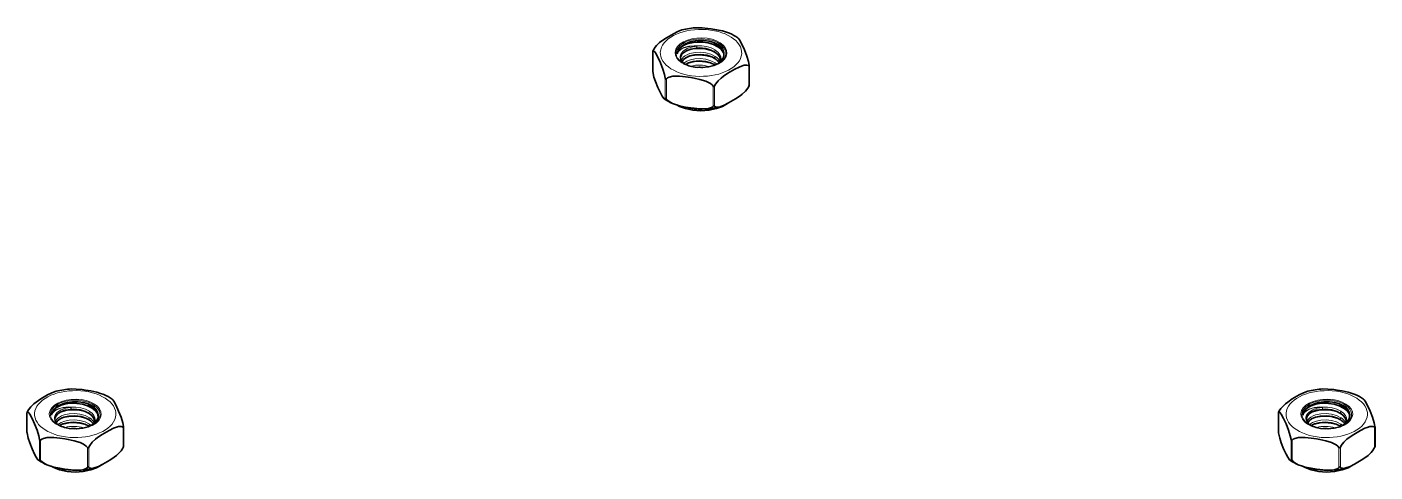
# Model space of a CAD drawing. Extents: x 327 to 941, y 153 to 765.
# Drawn here: x 734.7 to 820, y 563.2 to 591.4 of the extents above; entities that cross this region are included whole.
import ezdxf

# ---------------------------------------------------------------- set-up
doc = ezdxf.new("R2010")
doc.units = 0

msp = doc.modelspace()

# ---------------------------------------------------------------- linework, layer by layer
at = {"color": 7, "lineweight": 35, "ltscale": 0.000325739}
for p, q in [((774.342, 589.818), (774.339, 589.805)), ((813.94, 566.956), (813.937, 566.943)), ((740.853, 564.806), (740.849, 564.793)), ((820.048, 564.806), (820.045, 564.793))]:
    msp.add_line(p, q, dxfattribs=at)
at = {"color": 7, "lineweight": 35, "ltscale": 0.030574}
for p, q in [((774.339, 589.805), (774.339, 588.582)), ((780.45, 588.891), (780.45, 587.668)), ((734.741, 566.943), (734.741, 565.721)), ((813.937, 566.943), (813.937, 565.721)), ((740.853, 566.029), (740.853, 564.806)), ((820.048, 566.029), (820.048, 564.806))]:
    msp.add_line(p, q, dxfattribs=at)
at = {"color": 7, "lineweight": 35, "ltscale": 0.000131474}
for p, q in [((774.342, 589.818), (774.344, 589.823)), ((780.445, 587.65), (780.447, 587.655)), ((820.043, 564.789), (820.045, 564.793))]:
    msp.add_line(p, q, dxfattribs=at)
at = {"color": 7, "lineweight": 13, "ltscale": 0.03195}
for p, q in [((774.342, 589.818), (774.342, 588.54)), ((780.421, 588.878), (780.421, 587.6)), ((775.134, 588.111), (775.134, 586.833)), ((778.161, 587.613), (778.161, 586.335)), ((778.257, 587.628), (778.257, 586.35)), ((734.745, 566.956), (734.745, 565.678)), ((813.94, 566.956), (813.94, 565.678)), ((820.019, 566.016), (820.019, 564.738)), ((735.536, 565.25), (735.536, 563.972)), ((735.607, 565.209), (735.607, 563.931)), ((738.659, 564.766), (738.659, 563.488)), ((814.803, 565.209), (814.803, 563.931)), ((817.759, 564.752), (817.759, 563.474)), ((817.855, 564.766), (817.855, 563.488))]:
    msp.add_line(p, q, dxfattribs=at)
at = {"color": 7, "lineweight": 35, "ltscale": 0.002633}
for p, q in [((774.389, 589.918), (774.344, 589.823)), ((820.043, 564.789), (819.998, 564.693))]:
    msp.add_line(p, q, dxfattribs=at)
at = {"color": 7, "lineweight": 35, "ltscale": 0.001105}
for p, q in [((775.899, 589.703), (775.895, 589.659)), ((736.301, 566.841), (736.297, 566.797)), ((815.497, 566.841), (815.493, 566.797))]:
    msp.add_line(p, q, dxfattribs=at)
at = {"color": 7, "lineweight": 35, "ltscale": 0.000209496}
for p, q in [((778.278, 589.761), (778.271, 589.766)), ((778.278, 588.945), (778.271, 588.949)), ((817.876, 566.491), (817.869, 566.496)), ((817.876, 566.083), (817.869, 566.088))]:
    msp.add_line(p, q, dxfattribs=at)
at = {"color": 7, "lineweight": 13, "ltscale": 0.000219223}
for p, q in [((778.301, 589.893), (778.294, 589.898)), ((778.301, 589.485), (778.294, 589.49)), ((738.703, 566.623), (738.696, 566.628)), ((817.899, 567.031), (817.892, 567.036)), ((738.703, 566.215), (738.696, 566.22))]:
    msp.add_line(p, q, dxfattribs=at)
at = {"color": 7, "lineweight": 35, "ltscale": 0.000208666}
for p, q in [((778.278, 589.353), (778.271, 589.358)), ((738.68, 566.9), (738.673, 566.904))]:
    msp.add_line(p, q, dxfattribs=at)
at = {"color": 7, "lineweight": 13, "ltscale": 0.000218387}
for p, q in [((778.301, 589.077), (778.294, 589.082)), ((738.703, 567.031), (738.696, 567.036)), ((817.899, 566.623), (817.892, 566.628)), ((817.899, 566.215), (817.892, 566.22))]:
    msp.add_line(p, q, dxfattribs=at)
at = {"color": 7, "lineweight": 35, "ltscale": 0.001065}
for p, q in [((780.45, 588.891), (780.447, 588.933)), ((774.342, 588.54), (774.339, 588.582)), ((740.853, 566.029), (740.849, 566.071)), ((813.94, 565.678), (813.937, 565.721)), ((820.048, 566.029), (820.045, 566.071))]:
    msp.add_line(p, q, dxfattribs=at)
at = {"color": 7, "lineweight": 13, "ltscale": 0.031952}
for p, q in [((775.205, 588.071), (775.205, 586.793)), ((740.823, 566.016), (740.823, 564.738)), ((738.563, 564.752), (738.563, 563.474)), ((814.732, 565.25), (814.732, 563.972))]:
    msp.add_line(p, q, dxfattribs=at)
at = {"color": 7, "lineweight": 35, "ltscale": 0.002631}
for p, q in [((780.445, 587.65), (780.4, 587.555)), ((734.791, 567.056), (734.747, 566.961)), ((813.987, 567.056), (813.942, 566.961)), ((740.847, 564.789), (740.802, 564.693))]:
    msp.add_line(p, q, dxfattribs=at)
at = {"color": 7, "lineweight": 35, "ltscale": 0.001227}
for p, q in [((780.4, 587.555), (780.421, 587.6)), ((819.998, 564.693), (820.019, 564.738))]:
    msp.add_line(p, q, dxfattribs=at)
at = {"color": 7, "lineweight": 35, "ltscale": 0.000327211}
msp.add_line((780.45, 587.668), (780.447, 587.655), dxfattribs=at)
at = {"color": 7, "lineweight": 35, "ltscale": 0.000326816}
msp.add_line((734.745, 566.956), (734.741, 566.943), dxfattribs=at)
at = {"color": 7, "lineweight": 35, "ltscale": 0.000132048}
for p, q in [((734.745, 566.956), (734.747, 566.961)), ((740.847, 564.789), (740.849, 564.793))]:
    msp.add_line(p, q, dxfattribs=at)
at = {"color": 7, "lineweight": 35, "ltscale": 0.000210776}
for p, q in [((738.68, 566.491), (738.673, 566.496)), ((738.68, 566.083), (738.673, 566.088))]:
    msp.add_line(p, q, dxfattribs=at)
at = {"color": 7, "lineweight": 35, "ltscale": 0.00013346}
msp.add_line((813.94, 566.956), (813.942, 566.961), dxfattribs=at)
at = {"color": 7, "lineweight": 35, "ltscale": 0.000207385}
msp.add_line((817.876, 566.9), (817.869, 566.904), dxfattribs=at)
at = {"color": 7, "lineweight": 35, "ltscale": 0.001064}
msp.add_line((734.745, 565.678), (734.741, 565.721), dxfattribs=at)
at = {"color": 7, "lineweight": 35, "ltscale": 0.001226}
msp.add_line((740.802, 564.693), (740.823, 564.738), dxfattribs=at)
at = {"color": 7, "lineweight": 35}
for points in [[(777.151, 591.308), (777.462, 591.304), (777.837, 591.267), (778.044, 591.238)], [(779.201, 590.957), (778.938, 591.053), (778.75, 591.104), (778.376, 591.183), (778.044, 591.238)], [(776.191, 591.164), (775.922, 591.065), (775.648, 590.928), (775.213, 590.676), (774.923, 590.481), (774.779, 590.369), (774.584, 590.187), (774.494, 590.081), (774.389, 589.918)], [(778.455, 590.099), (778.177, 590.241), (777.857, 590.341), (777.502, 590.397), (777.148, 590.403), (776.926, 590.381), (776.712, 590.34), (776.514, 590.28), (776.334, 590.201)], [(779.727, 590.663), (779.764, 590.629), (779.828, 590.539), (779.979, 590.258), (780.138, 589.914), (780.297, 589.515), (780.401, 589.167), (780.447, 588.933)], [(774.344, 589.823), (774.361, 589.847), (774.379, 589.854), (774.392, 589.853), (774.42, 589.837), (774.451, 589.807), (774.516, 589.717), (774.666, 589.436), (774.825, 589.092), (774.984, 588.693), (775.088, 588.345), (775.134, 588.111)], [(775.91, 589.752), (775.995, 589.928), (776.149, 590.084), (776.334, 590.201)], [(777.114, 590.018), (776.752, 589.958), (776.478, 589.855), (776.282, 589.728), (776.164, 589.595), (776.107, 589.445), (776.124, 589.29), (776.212, 589.142), (776.366, 589.007)], [(776.196, 589.162), (776.28, 589.29), (776.433, 589.412), (776.682, 589.525), (776.99, 589.596), (777.374, 589.615), (777.76, 589.563), (778.073, 589.462), (778.271, 589.358)], [(778.066, 589.874), (777.663, 589.97), (777.249, 589.998), (777.01, 589.984), (776.779, 589.947), (776.501, 589.867)], [(778.062, 589.467), (777.681, 589.559), (777.289, 589.59), (776.988, 589.573), (776.7, 589.52), (776.57, 589.482)], [(778.271, 589.766), (778.027, 589.89), (777.696, 589.985), (777.293, 590.025), (777.115, 590.018)], [(778.61, 590.043), (778.335, 590.241), (778.249, 590.297), (778.228, 590.323), (778.292, 590.315), (778.457, 590.242), (778.618, 590.135), (778.746, 590.011)], [(778.595, 589.126), (778.613, 589.308), (778.558, 589.476), (778.436, 589.636), (778.278, 589.761)], [(778.61, 590.043), (778.755, 589.874), (778.831, 589.696), (778.836, 589.505), (778.77, 589.33), (778.635, 589.162), (778.458, 589.025)], [(776.408, 588.987), (776.614, 589.092), (776.909, 589.175), (777.288, 589.208), (777.677, 589.172), (777.999, 589.084), (778.271, 588.949)], [(778.062, 589.059), (777.681, 589.151), (777.289, 589.182), (776.988, 589.165), (776.7, 589.112), (776.57, 589.074)], [(778.505, 589.051), (778.216, 588.92), (777.874, 588.83), (777.45, 588.788), (777.021, 588.813)], [(780.421, 588.878), (780.371, 588.917), (780.295, 588.94), (780.21, 588.942), (780.125, 588.929), (779.948, 588.876), (779.811, 588.82), (779.537, 588.683), (779.102, 588.43), (778.812, 588.236), (778.668, 588.123), (778.474, 587.942), (778.314, 587.736), (778.257, 587.628)], [(780.421, 588.878), (780.431, 588.867), (780.436, 588.862), (780.445, 588.862), (780.45, 588.891)], [(774.342, 588.54), (774.42, 588.187), (774.516, 587.894), (774.666, 587.526), (774.825, 587.186), (774.931, 586.984), (775.037, 586.832), (775.062, 586.81)], [(775.205, 588.071), (775.161, 588.046), (775.134, 588.111)], [(775.205, 588.071), (775.273, 588.128), (775.377, 588.179), (775.61, 588.231), (775.852, 588.243), (776.039, 588.236), (776.413, 588.2), (776.746, 588.152)], [(778.161, 587.613), (778.093, 587.692), (777.989, 587.775), (777.872, 587.844), (777.696, 587.923), (777.327, 588.037), (776.953, 588.116), (776.746, 588.152)], [(778.257, 587.628), (778.239, 587.595), (778.195, 587.579), (778.161, 587.613)], [(778.598, 586.309), (778.868, 586.408), (779.142, 586.545), (779.576, 586.797), (779.866, 586.992), (780.01, 587.104), (780.205, 587.286), (780.295, 587.392), (780.4, 587.555)], [(780.421, 587.6), (780.449, 587.668), (780.45, 587.669), (780.45, 587.668)], [(775.062, 586.81), (775.088, 586.798), (775.106, 586.799), (775.116, 586.805), (775.134, 586.833)], [(775.205, 586.793), (775.153, 586.849), (775.134, 586.833)], [(775.205, 586.793), (775.273, 586.714), (775.377, 586.631), (775.588, 586.516)], [(775.588, 586.516), (775.852, 586.42), (776.039, 586.369), (776.413, 586.29), (776.746, 586.235)], [(779.072, 586.508), (778.747, 586.325), (778.373, 586.187), (777.893, 586.085), (777.388, 586.052), (776.883, 586.087), (776.404, 586.19), (776.031, 586.33), (775.863, 586.417)], [(777.639, 586.166), (777.327, 586.17), (776.953, 586.206), (776.746, 586.235)], [(778.161, 586.335), (778.093, 586.278), (777.989, 586.227), (777.872, 586.194), (777.639, 586.166)], [(778.257, 586.35), (778.226, 586.373), (778.183, 586.358), (778.161, 586.335)], [(778.257, 586.35), (778.307, 586.311), (778.383, 586.288), (778.469, 586.286), (778.598, 586.309)], [(736.593, 568.302), (736.324, 568.203), (736.05, 568.066), (735.615, 567.814), (735.326, 567.619), (735.181, 567.507), (734.987, 567.325), (734.896, 567.219), (734.791, 567.056)], [(737.553, 568.446), (737.865, 568.442), (738.239, 568.405), (738.446, 568.377)], [(739.603, 568.095), (739.34, 568.191), (739.153, 568.242), (738.778, 568.322), (738.446, 568.377)], [(815.789, 568.302), (815.52, 568.203), (815.245, 568.066), (814.811, 567.814), (814.521, 567.619), (814.377, 567.507), (814.182, 567.325), (814.092, 567.219), (813.987, 567.056)], [(816.748, 568.446), (817.06, 568.442), (817.435, 568.405), (817.642, 568.376)], [(818.799, 568.095), (818.535, 568.191), (818.348, 568.242), (817.974, 568.322), (817.642, 568.376)], [(736.312, 566.89), (736.397, 567.066), (736.551, 567.222), (736.736, 567.339)], [(738.857, 567.237), (738.579, 567.379), (738.259, 567.48), (737.904, 567.535), (737.551, 567.541), (737.328, 567.519), (737.114, 567.478), (736.916, 567.418), (736.736, 567.339)], [(739.012, 567.181), (738.737, 567.379), (738.651, 567.436), (738.63, 567.461), (738.694, 567.453), (738.859, 567.38), (739.02, 567.273), (739.148, 567.149)], [(740.129, 567.801), (740.166, 567.767), (740.23, 567.677), (740.381, 567.396), (740.54, 567.052), (740.699, 566.653), (740.803, 566.305), (740.849, 566.071)], [(815.507, 566.89), (815.593, 567.066), (815.747, 567.222), (815.932, 567.339)], [(818.053, 567.237), (817.775, 567.379), (817.455, 567.48), (817.099, 567.535), (816.746, 567.541), (816.524, 567.519), (816.31, 567.478), (816.112, 567.418), (815.932, 567.339)], [(818.208, 567.181), (817.933, 567.379), (817.847, 567.436), (817.826, 567.461), (817.89, 567.453), (818.054, 567.38), (818.216, 567.273), (818.344, 567.149)], [(819.325, 567.801), (819.361, 567.767), (819.426, 567.677), (819.577, 567.396), (819.736, 567.052), (819.895, 566.653), (819.999, 566.305), (820.045, 566.071)], [(734.747, 566.961), (734.763, 566.985), (734.781, 566.992), (734.794, 566.991), (734.822, 566.976), (734.853, 566.945), (734.918, 566.855), (735.068, 566.574), (735.227, 566.23), (735.386, 565.831), (735.49, 565.484), (735.536, 565.25)], [(737.516, 567.156), (737.154, 567.096), (736.88, 566.993), (736.685, 566.866), (736.566, 566.733), (736.509, 566.583), (736.526, 566.428), (736.615, 566.28), (736.768, 566.145)], [(736.598, 566.301), (736.682, 566.428), (736.835, 566.55), (737.084, 566.663), (737.392, 566.735), (737.776, 566.753), (738.163, 566.702), (738.475, 566.601), (738.673, 566.496)], [(738.468, 567.012), (738.065, 567.108), (737.651, 567.136), (737.412, 567.122), (737.181, 567.085), (736.903, 567.005)], [(738.465, 566.605), (738.083, 566.697), (737.692, 566.728), (737.39, 566.711), (737.102, 566.658), (736.972, 566.621)], [(738.673, 566.904), (738.429, 567.028), (738.098, 567.123), (737.695, 567.163), (737.517, 567.156)], [(738.998, 566.264), (739.015, 566.446), (738.96, 566.614), (738.838, 566.774), (738.68, 566.9)], [(739.012, 567.181), (739.157, 567.012), (739.233, 566.834), (739.238, 566.643), (739.172, 566.469), (739.037, 566.3), (738.86, 566.163)], [(813.942, 566.961), (813.958, 566.985), (813.977, 566.992), (813.99, 566.991), (814.018, 566.976), (814.049, 566.945), (814.114, 566.855), (814.264, 566.574), (814.423, 566.23), (814.582, 565.831), (814.686, 565.484), (814.732, 565.25)], [(816.712, 567.156), (816.35, 567.096), (816.076, 566.993), (815.88, 566.866), (815.762, 566.733), (815.705, 566.583), (815.722, 566.428), (815.81, 566.28), (815.964, 566.145)], [(815.794, 566.301), (815.878, 566.428), (816.031, 566.55), (816.28, 566.663), (816.588, 566.735), (816.972, 566.753), (817.358, 566.702), (817.671, 566.601), (817.869, 566.496)], [(817.664, 567.012), (817.261, 567.108), (816.847, 567.136), (816.608, 567.122), (816.377, 567.085), (816.099, 567.005)], [(817.66, 566.605), (817.279, 566.697), (816.887, 566.728), (816.586, 566.711), (816.298, 566.658), (816.168, 566.621)], [(817.869, 566.904), (817.625, 567.028), (817.294, 567.123), (816.891, 567.163), (816.713, 567.156)], [(818.193, 566.264), (818.211, 566.446), (818.156, 566.614), (818.034, 566.774), (817.876, 566.9)], [(818.208, 567.181), (818.352, 567.012), (818.429, 566.834), (818.434, 566.643), (818.368, 566.469), (818.233, 566.3), (818.056, 566.163)], [(734.745, 565.678), (734.822, 565.326), (734.918, 565.032), (735.068, 564.665), (735.227, 564.324), (735.333, 564.123), (735.439, 563.97), (735.465, 563.948)], [(736.81, 566.125), (737.016, 566.23), (737.311, 566.313), (737.69, 566.347), (738.079, 566.311), (738.401, 566.222), (738.673, 566.088)], [(738.465, 566.197), (738.083, 566.289), (737.692, 566.32), (737.39, 566.303), (737.102, 566.25), (736.972, 566.212)], [(738.907, 566.189), (738.618, 566.058), (738.277, 565.968), (737.852, 565.926), (737.423, 565.951)], [(740.823, 566.016), (740.773, 566.055), (740.698, 566.078), (740.612, 566.08), (740.527, 566.067), (740.35, 566.015), (740.213, 565.958), (739.939, 565.821), (739.505, 565.569), (739.215, 565.374), (739.07, 565.262), (738.876, 565.08), (738.716, 564.874), (738.659, 564.766)], [(740.823, 566.016), (740.833, 566.005), (740.838, 566.001), (740.847, 566), (740.853, 566.029)], [(813.94, 565.678), (814.018, 565.326), (814.114, 565.032), (814.264, 564.665), (814.423, 564.324), (814.529, 564.122), (814.635, 563.97), (814.66, 563.948)], [(816.005, 566.125), (816.212, 566.23), (816.507, 566.313), (816.886, 566.346), (817.275, 566.311), (817.597, 566.222), (817.869, 566.088)], [(817.66, 566.197), (817.279, 566.289), (816.887, 566.32), (816.586, 566.303), (816.298, 566.25), (816.168, 566.212)], [(818.103, 566.189), (817.813, 566.058), (817.472, 565.968), (817.048, 565.926), (816.619, 565.951)], [(820.019, 566.016), (819.969, 566.055), (819.893, 566.078), (819.808, 566.08), (819.722, 566.067), (819.546, 566.015), (819.409, 565.958), (819.135, 565.821), (818.7, 565.569), (818.41, 565.374), (818.266, 565.262), (818.071, 565.08), (817.911, 564.874), (817.855, 564.766)], [(820.019, 566.016), (820.029, 566.005), (820.034, 566.001), (820.043, 566), (820.048, 566.029)], [(735.607, 565.209), (735.563, 565.185), (735.536, 565.25)], [(735.607, 565.209), (735.675, 565.266), (735.779, 565.317), (736.012, 565.369), (736.254, 565.381), (736.441, 565.374), (736.815, 565.338), (737.148, 565.29)], [(738.563, 564.752), (738.495, 564.83), (738.391, 564.913), (738.274, 564.982), (738.098, 565.061), (737.729, 565.175), (737.355, 565.254), (737.148, 565.29)], [(738.659, 564.766), (738.641, 564.733), (738.597, 564.717), (738.563, 564.752)], [(740.823, 564.738), (740.851, 564.806), (740.852, 564.807), (740.853, 564.806)], [(814.803, 565.209), (814.759, 565.185), (814.732, 565.25)], [(814.803, 565.209), (814.871, 565.266), (814.975, 565.317), (815.208, 565.369), (815.45, 565.381), (815.637, 565.374), (816.011, 565.338), (816.344, 565.29)], [(817.759, 564.752), (817.691, 564.83), (817.587, 564.913), (817.47, 564.982), (817.294, 565.061), (816.925, 565.175), (816.551, 565.254), (816.344, 565.29)], [(817.855, 564.766), (817.837, 564.733), (817.792, 564.717), (817.759, 564.752)], [(820.019, 564.738), (820.047, 564.806), (820.048, 564.807), (820.048, 564.806)], [(735.465, 563.948), (735.49, 563.936), (735.508, 563.937), (735.519, 563.943), (735.536, 563.972)], [(735.607, 563.931), (735.555, 563.987), (735.536, 563.972)], [(735.607, 563.931), (735.675, 563.852), (735.779, 563.77), (735.99, 563.655)], [(739, 563.447), (739.27, 563.546), (739.544, 563.683), (739.978, 563.936), (740.268, 564.13), (740.413, 564.243), (740.607, 564.424), (740.697, 564.53), (740.802, 564.693)], [(814.66, 563.948), (814.686, 563.936), (814.704, 563.937), (814.714, 563.943), (814.732, 563.972)], [(814.803, 563.931), (814.751, 563.987), (814.732, 563.972)], [(814.803, 563.931), (814.871, 563.852), (814.975, 563.77), (815.186, 563.655)], [(818.196, 563.447), (818.466, 563.546), (818.74, 563.683), (819.174, 563.936), (819.464, 564.13), (819.608, 564.243), (819.803, 564.424), (819.893, 564.53), (819.998, 564.693)], [(735.99, 563.655), (736.254, 563.558), (736.441, 563.507), (736.815, 563.428), (737.148, 563.373)], [(739.474, 563.646), (739.149, 563.463), (738.775, 563.325), (738.295, 563.223), (737.79, 563.19), (737.286, 563.225), (736.806, 563.328), (736.434, 563.468), (736.265, 563.555)], [(738.041, 563.304), (737.729, 563.308), (737.355, 563.344), (737.148, 563.373)], [(738.563, 563.474), (738.495, 563.416), (738.391, 563.365), (738.274, 563.332), (738.041, 563.304)], [(738.659, 563.488), (738.629, 563.511), (738.586, 563.496), (738.563, 563.474)], [(738.659, 563.488), (738.709, 563.449), (738.785, 563.426), (738.871, 563.424), (739, 563.447)], [(815.186, 563.655), (815.45, 563.558), (815.637, 563.507), (816.011, 563.428), (816.344, 563.373)], [(818.67, 563.646), (818.345, 563.463), (817.971, 563.325), (817.49, 563.223), (816.986, 563.19), (816.481, 563.225), (816.002, 563.328), (815.629, 563.468), (815.461, 563.555)], [(817.237, 563.304), (816.925, 563.308), (816.551, 563.344), (816.344, 563.373)], [(817.759, 563.474), (817.691, 563.416), (817.587, 563.365), (817.47, 563.332), (817.237, 563.304)], [(817.855, 563.488), (817.824, 563.511), (817.781, 563.496), (817.759, 563.474)], [(817.855, 563.488), (817.905, 563.449), (817.981, 563.426), (818.066, 563.424), (818.196, 563.447)]]:
    msp.add_lwpolyline(points, dxfattribs=at)
at = {"color": 7, "lineweight": 13}
for points in [[(775.895, 589.659), (775.935, 589.745), (775.997, 589.825), (776.091, 589.909), (776.209, 589.982), (776.477, 590.084), (776.788, 590.136), (777.122, 590.136)], [(775.91, 589.752), (775.972, 589.838), (776.056, 589.915), (776.176, 589.994), (776.318, 590.06), (776.626, 590.142), (776.965, 590.168), (777.123, 590.161)], [(776.366, 589.007), (776.193, 589.161), (776.095, 589.333), (776.077, 589.422), (776.078, 589.511), (776.1, 589.6), (776.142, 589.685), (776.28, 589.842), (776.509, 589.986), (776.798, 590.086), (777.122, 590.136)], [(778.294, 589.49), (778.013, 589.63), (777.693, 589.72), (777.355, 589.758), (777.018, 589.743), (776.692, 589.672), (776.532, 589.61), (776.392, 589.532), (776.294, 589.458), (776.217, 589.375), (776.144, 589.243)], [(778.294, 589.898), (778.038, 590.029), (777.746, 590.117), (777.437, 590.162), (777.123, 590.161)], [(778.64, 589.167), (778.666, 589.323), (778.643, 589.479), (778.573, 589.629), (778.456, 589.77), (778.301, 589.893)], [(778.746, 590.011), (778.831, 589.858), (778.87, 589.699), (778.862, 589.539), (778.826, 589.422), (778.764, 589.31), (778.678, 589.203), (778.457, 589.025)], [(778.294, 589.082), (778.012, 589.222), (777.691, 589.312), (777.351, 589.349), (777.013, 589.334), (776.74, 589.278), (776.496, 589.184), (776.301, 589.056)], [(736.312, 566.89), (736.374, 566.976), (736.458, 567.054), (736.578, 567.132), (736.72, 567.198), (737.028, 567.28), (737.367, 567.306), (737.525, 567.299)], [(738.696, 567.036), (738.44, 567.167), (738.148, 567.255), (737.839, 567.3), (737.525, 567.299)], [(815.507, 566.89), (815.57, 566.976), (815.654, 567.053), (815.774, 567.132), (815.916, 567.198), (816.224, 567.28), (816.563, 567.306), (816.721, 567.299)], [(817.892, 567.036), (817.635, 567.167), (817.344, 567.255), (817.034, 567.3), (816.721, 567.299)], [(736.297, 566.797), (736.337, 566.883), (736.399, 566.964), (736.493, 567.047), (736.611, 567.12), (736.879, 567.222), (737.19, 567.274), (737.524, 567.274)], [(736.768, 566.146), (736.595, 566.299), (736.497, 566.471), (736.479, 566.56), (736.48, 566.65), (736.502, 566.738), (736.544, 566.823), (736.682, 566.98), (736.911, 567.124), (737.2, 567.224), (737.524, 567.274)], [(738.696, 566.628), (738.416, 566.768), (738.095, 566.858), (737.757, 566.896), (737.42, 566.881), (737.094, 566.81), (736.934, 566.748), (736.794, 566.67), (736.696, 566.596), (736.619, 566.513), (736.546, 566.382)], [(738.696, 566.22), (738.414, 566.36), (738.093, 566.45), (737.753, 566.488), (737.415, 566.472), (737.142, 566.416), (736.898, 566.322), (736.704, 566.194)], [(739.042, 566.305), (739.068, 566.461), (739.045, 566.617), (738.975, 566.767), (738.858, 566.908), (738.703, 567.031)], [(739.148, 567.149), (739.233, 566.996), (739.273, 566.837), (739.264, 566.677), (739.228, 566.56), (739.166, 566.448), (739.08, 566.341), (738.859, 566.163)], [(815.493, 566.797), (815.533, 566.883), (815.594, 566.963), (815.689, 567.047), (815.807, 567.12), (816.075, 567.222), (816.386, 567.274), (816.72, 567.274)], [(815.964, 566.146), (815.791, 566.299), (815.693, 566.471), (815.675, 566.56), (815.676, 566.65), (815.698, 566.738), (815.74, 566.823), (815.878, 566.98), (816.107, 567.124), (816.395, 567.224), (816.72, 567.274)], [(817.892, 566.628), (817.611, 566.768), (817.291, 566.858), (816.953, 566.896), (816.616, 566.881), (816.29, 566.81), (816.13, 566.748), (815.99, 566.67), (815.892, 566.596), (815.814, 566.513), (815.742, 566.382)], [(817.892, 566.22), (817.61, 566.36), (817.289, 566.45), (816.949, 566.488), (816.611, 566.472), (816.337, 566.416), (816.094, 566.322), (815.899, 566.194)], [(818.238, 566.305), (818.264, 566.461), (818.241, 566.617), (818.171, 566.767), (818.054, 566.908), (817.899, 567.031)], [(818.344, 567.149), (818.429, 566.996), (818.468, 566.837), (818.46, 566.677), (818.423, 566.56), (818.362, 566.448), (818.276, 566.341), (818.055, 566.163)]]:
    msp.add_lwpolyline(points, dxfattribs=at)
at = {"color": 7, "lineweight": 35}
for centre, radius, start, end in [((777.369, 586.546), 4.766, 92.62941, 104.31115), ((777.967, 588.123), 3.09, 55.27684, 66.46137), ((776.341, 589.639), 0.446, 165.24636, 177.43042), ((777.282, 586.615), 2.186, 84.25596, 93.11662), ((777.841, 588.637), 0.838, 32.4849, 58.58263), ((776.823, 589.35), 3.09, 235.27678, 246.46138), ((777.42, 590.927), 4.766, 272.62941, 284.31115), ((737.771, 563.685), 4.766, 92.62941, 104.31115), ((816.967, 563.685), 4.766, 92.62941, 104.31115), ((738.369, 565.262), 3.09, 55.27684, 66.46137), ((817.565, 565.262), 3.09, 55.27684, 66.46137), ((736.743, 566.777), 0.446, 165.24636, 177.43042), ((738.243, 565.776), 0.838, 32.4849, 58.58263), ((815.939, 566.777), 0.446, 165.24636, 177.43042), ((817.439, 565.776), 0.838, 32.4849, 58.58263), ((737.685, 563.753), 2.186, 84.25596, 93.11662), ((816.88, 563.753), 2.186, 84.25596, 93.11662), ((737.225, 566.488), 3.09, 235.27678, 246.46138), ((816.421, 566.488), 3.09, 235.27678, 246.46138), ((737.822, 568.065), 4.766, 272.62941, 284.31115), ((817.018, 568.065), 4.766, 272.62941, 284.31115)]:
    msp.add_arc(centre, radius, start, end, dxfattribs=at)
at = {"color": 7, "lineweight": 13}
for centre, radius, start, end in [((777.845, 588.743), 0.871, 28.96196, 58.42358), ((777.288, 586.823), 2.12, 72.25484, 105.01346), ((777.684, 588.138), 1.123, 50.01825, 56.69509), ((738.247, 565.881), 0.871, 28.96196, 58.42358), ((817.443, 565.881), 0.871, 28.96196, 58.42358), ((737.69, 563.961), 2.12, 72.25484, 105.01346), ((738.086, 565.276), 1.123, 50.01825, 56.69509), ((816.885, 563.961), 2.12, 72.25484, 105.01346), ((817.282, 565.276), 1.123, 50.01825, 56.69509)]:
    msp.add_arc(centre, radius, start, end, dxfattribs=at)
for centre, major_axis, ratio, start_param, end_param in [((777.395, 589.716), (-2.575, 0), 0.57735, 4.474188368183841, 10.75737367536343), ((777.395, 589.716), (-1.641, 0), 0.57735, 4.474188368183839, 10.75737367536342), ((777.395, 589.693), (-1.571, 0), 0.57735, 2.355993, 7.068656), ((777.107, 590.118), (0.0078, -0.0997), 0.212246, 6.188932, 8.284519), ((777.107, 590.118), (0.0074, -0.0997), 0.169249, 6.189732, 8.021776), ((777.107, 590.118), (-0.007, -0.0997), 0.143694, 1.761233, 2.027864), ((778.325, 589.85), (-0.054, -0.0842), 0.539227, 4.476165, 6.284317), ((778.325, 589.442), (-0.054, -0.0842), 0.539227, 4.476165, 6.283189), ((778.325, 589.034), (-0.054, -0.0842), 0.539227, 4.476165, 6.283189), ((777.395, 587.43), (-2.241, 0), 0.57735, 1.02061, 1.958572), ((737.797, 566.855), (-2.575, 0), 0.57735, 4.474188368183841, 10.75737367536343), ((816.993, 566.855), (-2.575, 0), 0.57735, 4.474188368183841, 10.75737367536343), ((737.797, 566.855), (-1.641, 0), 0.57735, 4.474188368183837, 10.75737367536342), ((737.797, 566.831), (-1.571, 0), 0.57735, 2.355993, 7.068656), ((737.509, 567.256), (0.0078, -0.0997), 0.212246, 6.188932, 8.284519), ((737.509, 567.256), (-0.007, -0.0997), 0.143694, 1.761233, 2.027864), ((816.993, 566.855), (-1.641, 0), 0.57735, 4.474188368183842, 10.75737367536343), ((816.993, 566.831), (-1.571, 0), 0.57735, 2.355993, 7.068656), ((816.705, 567.256), (0.0078, -0.0997), 0.212246, 6.188932, 8.284519), ((816.705, 567.256), (-0.007, -0.0997), 0.143694, 1.761233, 2.027864), ((737.509, 567.256), (0.0074, -0.0997), 0.169249, 6.189732, 8.021776), ((738.727, 566.988), (-0.054, -0.0842), 0.539227, 4.476165, 6.284317), ((738.727, 566.58), (-0.054, -0.0842), 0.539227, 4.476165, 6.283189), ((816.705, 567.256), (0.0074, -0.0997), 0.169249, 6.189732, 8.021776), ((817.923, 566.988), (-0.054, -0.0842), 0.539227, 4.476165, 6.284317), ((817.923, 566.58), (-0.054, -0.0842), 0.539227, 4.476165, 6.283189), ((738.727, 566.172), (-0.054, -0.0842), 0.539227, 4.476165, 6.283189), ((817.923, 566.172), (-0.054, -0.0842), 0.539227, 4.476165, 6.283189), ((737.797, 564.568), (-2.241, 0), 0.57735, 1.02061, 1.958572), ((816.993, 564.568), (-2.241, 0), 0.57735, 1.02061, 1.958572)]:
    msp.add_ellipse(centre, major_axis=major_axis, ratio=ratio, start_param=start_param, end_param=end_param, dxfattribs=at)
at = {"color": 7, "lineweight": 35}
for centre, major_axis, ratio, start_param, end_param in [((777.395, 589.635), (1.5, 0), 0.577346, 1.332647, 2.277766), ((777.395, 589.635), (1.5, 0), 0.57735, 0.449605, 1.332595), ((777.395, 589.635), (-1.5, 0), 0.57735, 5.419258, 6.204612), ((777.272, 589.442), (1.623, -0.009), 0.595633, 0.29265, 0.756844), ((777.374, 589.647), (1.531, -0.016), 0.561888, 3.925322, 4.485305), ((737.797, 566.773), (-1.5, 0), 0.57735, 5.419258, 6.204612), ((737.797, 566.773), (1.5, 0), 0.577346, 1.332647, 2.277766), ((737.797, 566.773), (1.5, 0), 0.57735, 0.449605, 1.332595), ((816.993, 566.773), (-1.5, 0), 0.57735, 5.419258, 6.204612), ((816.993, 566.773), (1.5, 0), 0.577346, 1.332647, 2.277766), ((816.993, 566.773), (1.5, 0), 0.57735, 0.449605, 1.332595), ((737.674, 566.58), (1.623, -0.009), 0.595633, 0.29265, 0.756844), ((816.87, 566.58), (1.623, -0.009), 0.595633, 0.29265, 0.756844), ((737.776, 566.785), (1.531, -0.016), 0.561888, 3.925322, 4.485305), ((816.972, 566.785), (1.531, -0.016), 0.561888, 3.925322, 4.485305)]:
    msp.add_ellipse(centre, major_axis=major_axis, ratio=ratio, start_param=start_param, end_param=end_param, dxfattribs=at)

doc.saveas('drawing.dxf')
